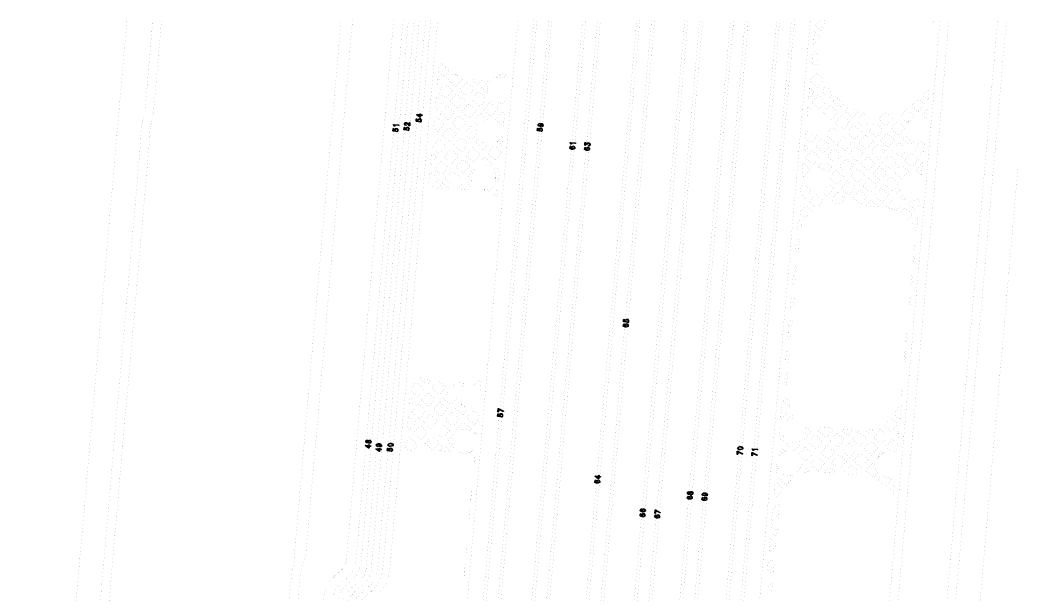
# Model space of a CAD drawing. Extents: x 388 to 686, y 182 to 393.
# Drawn here: x 542.76 to 572, y 337.43 to 354.24 of the extents above; entities that cross this region are included whole.
import ezdxf

# ---------------------------------------------------------------- set-up
doc = ezdxf.new("R2010")
doc.units = 0
doc.layers.add('c_area', color=1, linetype='Continuous')

# ---------------------------------------------------------------- blocks, each defined once
blk = doc.blocks.new('PAD_R1')
at = {"layer": 'c_area', "const_width": 0.5}
blk.add_lwpolyline([(0.25, 0, 1), (-0.25, 0, 1)], format="xyb", close=True, dxfattribs=at)

msp = doc.modelspace()

# ---------------------------------------------------------------- linework, layer by layer
at = {"layer": 'c_area'}
for p, q in [((554.424, 351.455), (554.469, 351.421)), ((552.92, 341.762), (552.965, 341.729)), ((553.23, 341.662), (553.275, 341.629)), ((559.653, 340.863), (559.698, 340.83))]:
    msp.add_line(p, q, dxfattribs=at)
at = {"layer": 'c_area', "const_width": 0.001}
for points in [[(542.756, 316.434), (542.756, 354.243), (571.999, 354.243), (571.999, 316.434)], [(555.647, 352.195), (555.877, 352.002), (556.069, 352.231), (555.84, 352.424)], [(555.01, 352.139), (555.24, 351.946), (555.432, 352.176), (555.203, 352.368)], [(555.994, 351.904), (556.223, 351.711), (556.416, 351.941), (556.186, 352.133)], [(555.357, 351.848), (555.586, 351.656), (555.779, 351.885), (555.549, 352.078)], [(556.34, 351.613), (556.569, 351.421), (556.762, 351.65), (556.532, 351.843)], [(565.95, 351.812), (566.18, 351.62), (566.372, 351.849), (566.143, 352.042)], [(555.066, 351.502), (555.295, 351.309), (555.488, 351.539), (555.259, 351.732)], [(555.703, 351.558), (555.932, 351.365), (556.125, 351.595), (555.896, 351.787)], [(556.686, 351.323), (556.916, 351.13), (556.923, 351.138), (556.953, 351.49), (556.879, 351.552)], [(554.874, 351.073), (555.005, 350.963), (555.198, 351.192), (554.968, 351.385), (554.894, 351.297)], [(555.412, 351.211), (555.642, 351.019), (555.835, 351.248), (555.605, 351.441)], [(566.643, 351.231), (566.872, 351.038), (567.065, 351.268), (566.835, 351.461)], [(567.28, 351.287), (567.509, 351.094), (567.702, 351.324), (567.472, 351.516)], [(567.626, 350.996), (567.855, 350.803), (568.048, 351.033), (567.819, 351.226)], [(568.263, 351.052), (568.493, 350.859), (568.685, 351.089), (568.455, 351.281)], [(555.122, 350.865), (555.351, 350.672), (555.544, 350.902), (555.314, 351.094)], [(566.989, 350.94), (567.219, 350.748), (567.411, 350.977), (567.182, 351.17)], [(567.972, 350.705), (568.202, 350.513), (568.395, 350.742), (568.165, 350.935)], [(554.831, 350.519), (555.061, 350.326), (555.253, 350.555), (555.024, 350.748)], [(555.468, 350.574), (555.697, 350.382), (555.89, 350.611), (555.661, 350.804)], [(566.061, 350.538), (566.291, 350.346), (566.484, 350.575), (566.254, 350.768)], [(566.698, 350.594), (566.928, 350.401), (567.121, 350.631), (566.891, 350.824)], [(567.335, 350.65), (567.565, 350.457), (567.757, 350.687), (567.528, 350.879)], [(568.319, 350.415), (568.548, 350.222), (568.741, 350.452), (568.511, 350.644)], [(555.177, 350.228), (555.407, 350.035), (555.599, 350.265), (555.37, 350.457)], [(555.814, 350.284), (556.044, 350.091), (556.237, 350.321), (556.007, 350.513)], [(556.451, 350.339), (556.681, 350.147), (556.854, 350.353), (556.857, 350.39), (556.644, 350.569)], [(565.771, 350.192), (566.001, 349.999), (566.193, 350.229), (565.963, 350.422)], [(566.408, 350.248), (566.637, 350.055), (566.83, 350.285), (566.6, 350.477)], [(567.045, 350.303), (567.274, 350.111), (567.467, 350.34), (567.238, 350.533)], [(567.682, 350.359), (567.911, 350.166), (568.104, 350.396), (567.874, 350.589)], [(568.665, 350.124), (568.895, 349.932), (569.087, 350.161), (568.858, 350.354)], [(554.887, 349.881), (555.116, 349.689), (555.309, 349.919), (555.08, 350.111)], [(555.524, 349.937), (555.753, 349.745), (555.946, 349.974), (555.716, 350.167)], [(566.754, 349.957), (566.984, 349.764), (567.176, 349.994), (566.947, 350.187)], [(567.391, 350.013), (567.621, 349.82), (567.813, 350.05), (567.584, 350.242)], [(568.028, 350.068), (568.258, 349.876), (568.45, 350.105), (568.221, 350.298)], [(554.73, 349.423), (554.826, 349.343), (555.018, 349.572), (554.789, 349.765), (554.756, 349.726)], [(555.233, 349.591), (555.463, 349.398), (555.655, 349.628), (555.426, 349.821)], [(566.464, 349.611), (566.693, 349.418), (566.886, 349.648), (566.656, 349.84)], [(567.1, 349.666), (567.33, 349.474), (567.523, 349.703), (567.293, 349.896)], [(567.737, 349.722), (567.967, 349.53), (568.16, 349.759), (567.93, 349.952)], [(568.374, 349.778), (568.604, 349.585), (568.797, 349.815), (568.567, 350.008)], [(555.579, 349.3), (555.585, 349.296), (555.941, 349.265), (556.002, 349.337), (555.772, 349.53)], [(566.81, 349.32), (567.04, 349.128), (567.232, 349.357), (567.002, 349.55)], [(567.447, 349.376), (567.676, 349.183), (567.869, 349.413), (567.64, 349.605)], [(568.084, 349.432), (568.313, 349.239), (568.506, 349.468), (568.276, 349.661)], [(566.519, 348.974), (566.63, 348.881), (566.819, 348.864), (566.942, 349.011), (566.712, 349.204)], [(567.156, 349.03), (567.386, 348.837), (567.578, 349.066), (567.349, 349.259)], [(567.793, 349.085), (568.023, 348.893), (568.215, 349.122), (567.986, 349.315)], [(567.554, 348.8), (567.918, 348.768), (567.925, 348.776), (567.695, 348.968)], [(565.331, 345.84), (565.407, 345.776), (565.413, 345.783), (565.444, 346.136), (565.37, 346.198), (565.361, 346.187)], [(554.201, 343.375), (554.4, 343.208), (554.592, 343.437), (554.363, 343.63), (554.207, 343.444)], [(554.807, 343.456), (555.037, 343.264), (555.229, 343.493), (555.021, 343.668), (554.987, 343.671)], [(554.517, 343.11), (554.746, 342.917), (554.939, 343.147), (554.709, 343.339)], [(555.153, 343.166), (555.383, 342.973), (555.576, 343.203), (555.346, 343.395)], [(554.863, 342.819), (555.092, 342.627), (555.285, 342.856), (555.055, 343.049)], [(554.226, 342.763), (554.455, 342.571), (554.648, 342.801), (554.419, 342.993)], [(555.209, 342.529), (555.439, 342.336), (555.631, 342.566), (555.402, 342.758)], [(555.846, 342.584), (556.076, 342.392), (556.168, 342.501), (556.184, 342.692), (556.039, 342.814)], [(554.572, 342.473), (554.802, 342.28), (554.995, 342.51), (554.765, 342.703)], [(554.282, 342.127), (554.511, 341.934), (554.704, 342.164), (554.474, 342.356)], [(554.919, 342.182), (555.148, 341.99), (555.341, 342.22), (555.111, 342.412)], [(566.149, 342.202), (566.379, 342.01), (566.571, 342.239), (566.51, 342.291), (566.243, 342.314)], [(567.132, 341.967), (567.362, 341.775), (567.555, 342.004), (567.325, 342.197)], [(567.769, 342.023), (567.999, 341.83), (568.192, 342.06), (567.962, 342.252)], [(554.628, 341.836), (554.857, 341.643), (555.05, 341.873), (554.821, 342.066)], [(565.858, 341.856), (566.088, 341.663), (566.281, 341.893), (566.051, 342.086)], [(566.495, 341.912), (566.725, 341.719), (566.918, 341.948), (566.688, 342.141)], [(567.479, 341.677), (567.708, 341.484), (567.901, 341.714), (567.671, 341.906)], [(568.116, 341.732), (568.345, 341.54), (568.468, 341.686), (568.48, 341.818), (568.308, 341.962)], [(565.568, 341.509), (565.797, 341.317), (565.99, 341.546), (565.76, 341.739)], [(566.205, 341.565), (566.434, 341.373), (566.627, 341.602), (566.397, 341.795)], [(566.842, 341.621), (567.071, 341.428), (567.264, 341.658), (567.034, 341.85)], [(565.914, 341.219), (566.144, 341.026), (566.336, 341.256), (566.107, 341.449)], [(566.551, 341.275), (566.781, 341.082), (566.973, 341.312), (566.744, 341.504)], [(567.188, 341.33), (567.418, 341.138), (567.61, 341.367), (567.381, 341.56)], [(566.314, 340.992), (566.678, 340.96), (566.683, 340.965), (566.453, 341.158)], [(566.897, 340.984), (566.955, 340.936), (567.228, 340.912), (567.32, 341.021), (567.09, 341.214)], [(564.85, 340.341), (564.926, 340.278), (565.118, 340.507), (564.889, 340.7), (564.881, 340.691)], [(564.658, 338.141), (564.802, 338.02), (564.832, 338.056), (564.859, 338.364), (564.765, 338.443), (564.675, 338.335)]]:
    msp.add_lwpolyline(points, close=True, dxfattribs=at)
for points in [[(543.058, 321.874), (545.89, 354.243), (546.648, 354.243), (546.418, 351.6, -0.064212), (546.416, 351.594), (546.4, 351.545), (546.399, 351.541), (546.397, 351.503), (546.32, 351.122), (546.292, 350.807), (546.299, 350.755), (545.637, 343.194), (545.607, 342.947), (545.496, 341.667), (545.498, 341.657, -0.069489), (545.498, 341.65), (545.491, 341.572, -0.079746), (545.482, 341.46), (545.285, 339.213, -0.079432), (545.275, 339.101), (545.15, 337.675, -0.099117), (545.138, 337.536), (545.063, 336.687, -0.02625)], [(545.315, 336.629), (545.763, 341.737), (545.76, 341.748, -0.084085), (545.759, 341.757), (545.845, 342.732), (545.877, 343.007), (546.556, 350.757), (546.555, 350.76), (546.549, 350.809), (546.573, 351.086), (546.653, 351.496), (546.668, 351.543), (546.669, 351.546), (546.905, 354.243), (552.164, 354.243), (550.768, 338.247), (550.744, 338.164), (550.722, 338.113), (550.721, 338.109), (549.803, 327.625, -0.159231)], [(550.05, 327.519), (550.969, 338.019), (551.13, 338.57), (552.501, 354.243), (553.702, 354.243), (552.321, 338.431, -0.188812), (552.174, 338.135), (552.002, 337.981, 0.040113), (551.87, 337.841, -0.073169), (551.861, 337.829, -0.07351), (551.852, 337.818, 0.00627), (551.834, 337.794), (551.832, 337.788), (551.828, 337.746, -0.131117), (551.824, 337.734, 0.062686), (551.694, 337.471, 0.063883), (551.644, 337.24)], [(551.939, 337.398, -0.124179), (552.19, 337.772), (552.36, 337.926, 0.189743), (552.6, 338.407), (553.985, 354.243), (554.138, 354.243), (552.752, 338.394, -0.189742), (552.462, 337.813), (552.291, 337.659, 0.128541), (552.078, 337.334, 0.06388)], [(552.198, 337.117, -0.166012), (552.419, 337.564), (552.57, 337.704, -0.016529), (552.674, 337.786, 0.147546), (552.871, 338.049, 0.064794), (552.899, 338.178), (554.304, 354.243), (554.457, 354.243), (553.051, 338.165, -0.065184), (553.014, 337.997, -0.147553), (552.764, 337.663, 0.016689), (552.667, 337.586), (552.527, 337.455, 0.165276), (552.349, 337.099)], [(553.215, 337.383, 0.191886), (553.589, 338.126), (554.998, 354.243), (557.347, 354.243), (555.1, 328.546, -0.07042)], [(555.992, 328.467), (558.246, 354.243), (558.336, 354.243), (556.081, 328.46, -0.073095)], [(556.954, 328.135), (559.241, 354.243), (559.331, 354.243), (557.044, 328.128, -0.024846)], [(557.384, 328.095), (559.674, 354.243), (559.764, 354.243), (557.473, 328.087, -0.024496)], [(558.461, 327.177), (560.828, 354.243), (560.918, 354.243), (558.551, 327.169, -0.053321)], [(558.891, 327.14), (561.261, 354.243), (561.351, 354.243, -0.000358), (561.348, 354.208), (558.98, 327.132, -0.053245)], [(559.495, 324.794), (559.531, 324.837, 0.013268), (559.565, 324.907, -0.025783), (559.567, 324.911, 0.085258), (559.724, 325.507), (562.237, 354.243), (562.327, 354.243, -0.00245), (562.303, 353.954), (559.814, 325.499, -0.086628), (559.645, 324.865, -0.013138), (559.608, 324.791, -0.054891), (559.603, 324.783), (559.522, 324.687), (559.529, 324.664), (559.534, 324.663), (559.441, 323.6), (559.087, 323.631)], [(561.159, 326.599), (563.574, 354.243), (563.665, 354.243, -0.002779), (563.636, 353.889), (561.249, 326.591, 0.037051)], [(561.589, 326.561), (564.007, 354.243), (564.097, 354.243, -0.00303), (564.065, 353.851), (561.678, 326.553, 0.036506)], [(562.588, 327.48), (564.928, 354.243), (565.018, 354.243), (562.678, 327.472, 0.203714), (563.457, 325.078, -0.034535), (563.461, 325.073, -0.003814), (563.497, 325.029), (563.612, 324.893, -0.17368), (563.739, 324.546, -0.103126), (563.736, 324.529), (563.728, 324.5, -0.36777), (563.745, 324.471), (563.713, 324.303, -0.053027), (563.711, 324.298)], [(566.236, 353.933, -0.043023), (566.372, 354.21), (566.333, 354.243)], [(566.333, 354.243), (569.43, 354.243, -0.012777), (569.477, 354.165), (569.488, 354.155), (569.56, 354.242), (569.56, 354.243), (569.713, 354.243), (569.641, 353.413, -0.104456), (569.645, 353.382), (567.179, 325.199)], [(567.384, 324.698), (569.933, 353.748), (569.929, 353.761, -0.094821), (569.928, 353.77), (569.969, 354.243), (571.401, 354.243), (571.332, 353.376, -0.075387), (571.33, 353.368), (571.326, 353.358), (568.943, 326.115)], [(569.22, 326.35), (571.561, 353.112, -0.087869), (571.563, 353.12), (571.568, 353.131), (571.657, 354.243), (571.999, 354.243), (571.999, 349.938), (571.729, 346.847, -0.188924), (571.721, 346.83, -0.029485), (571.709, 346.79, -0.113154), (571.719, 346.723), (569.337, 319.517, -0.406601)], [(566.004, 353.538), (566.013, 353.531), (566.166, 353.713, -0.009349), (566.183, 353.778), (566.036, 353.902)], [(556.285, 352.488, -0.052662), (555.989, 352.497)], [(556.458, 352.105, -0.072308), (556.443, 352.206, -0.178653), (556.528, 352.437), (556.477, 352.48), (556.284, 352.25)], [(566.241, 352.159), (566.47, 351.966), (566.569, 352.084, -0.042912), (566.385, 352.33)], [(569.394, 352.263, -0.041597), (569.205, 352.032)], [(556.964, 351.891, -0.121445), (556.799, 351.85, -0.028591), (556.758, 351.852)], [(567.327, 351.58, -0.043478), (567.042, 351.707), (566.933, 351.577)], [(556.9, 350.874), (556.825, 350.785, -0.092179), (556.746, 350.683)], [(555.998, 349.539, -0.059044), (555.988, 349.622, -0.186215), (556.08, 349.861), (556.063, 349.876), (555.87, 349.647)], [(554.987, 349.297, -0.080115), (555.277, 349.323), (555.32, 349.319)], [(568.43, 349.141), (568.66, 348.948), (568.712, 349.01, -0.236558), (568.551, 349.286)], [(556.619, 349.133, -0.039389), (556.741, 349.056)], [(565.523, 348.039), (565.531, 348.033), (565.638, 348.161, -0.035731), (565.686, 348.294), (565.555, 348.404)], [(568.856, 348.242, -0.023104), (568.895, 348.161), (569.025, 348.051)], [(554.802, 343.687), (554.797, 343.687, -0.08966), (554.483, 343.773), (554.461, 343.747)], [(556.272, 343.698, -0.037582), (556.146, 343.645), (556.081, 343.568)], [(556.081, 343.568), (556.101, 343.55, -0.119164), (556.229, 343.443), (556.249, 343.427)], [(568.594, 343.493), (568.574, 343.27, -0.012656), (568.568, 343.212)], [(565.11, 343.074), (565.34, 342.881), (565.344, 342.886, -0.079181), (565.227, 343.214)], [(568.544, 342.553), (568.576, 342.918), (568.543, 342.945), (568.442, 342.825, -0.031077), (568.366, 342.702)], [(565.22, 342.501, -0.164369), (565.435, 342.574, -0.02543), (565.471, 342.572)], [(565.777, 342.315, -0.069121), (565.791, 342.218, -0.180472), (565.704, 341.986)], [(567.777, 342.269, -0.053253), (567.536, 342.219)], [(556.06, 342.135, -0.095342), (556.125, 342.018)], [(564.946, 341.441), (564.969, 341.422, -0.226607), (565.211, 341.61)], [(556.033, 341.4, -0.0087), (556.057, 341.381, -0.253717), (556.067, 341.359), (556.056, 341.228), (556.056, 341.228)], [(567.825, 341.386), (567.852, 341.363, -0.22663), (568.094, 341.552)], [(564.904, 340.955), (564.992, 341.061, -0.146579), (564.93, 341.255), (564.93, 341.256)], [(565.641, 341.249, -0.226604), (565.499, 340.977)], [(565.714, 340.98, -0.051662), (565.915, 341.019)]]:
    msp.add_lwpolyline(points, format="xyb", dxfattribs=at)
for points in [[(551.416, 324.302), (551.509, 325.365), (551.514, 325.365, -0.030605), (551.53, 325.992), (552.491, 336.975, -0.073103), (552.531, 337.146, -0.091389), (552.684, 337.388, -0.047803), (552.854, 337.54, 0.042134), (552.965, 337.637, -0.030961), (552.972, 337.643, 0.194701), (553.234, 338.157), (554.641, 354.243), (554.794, 354.243), (553.386, 338.143, -0.194361), (553.073, 337.529, -0.041555), (552.944, 337.417, 0.047776), (552.796, 337.284, 0.091174), (552.673, 337.089, 0.072929), (552.643, 336.962), (551.682, 325.979, 0.018406), (551.664, 325.613), (551.794, 325.34), (551.863, 325.334), (551.77, 324.271)], [(552.81, 324.181), (552.903, 325.243), (552.915, 325.242, -0.105286), (552.922, 325.25), (553.205, 325.412, -0.117736), (553.633, 326.057), (554.887, 327.225, 0.028231), (555.054, 327.398), (555.335, 327.726, 0.0831), (555.406, 327.843, 0.072985), (555.562, 328.505), (557.813, 354.243), (557.903, 354.243), (555.652, 328.497, -0.072974), (555.489, 327.81, -0.083006), (555.403, 327.667), (555.122, 327.339, -0.028231), (554.948, 327.159), (553.694, 325.991, 0.115851), (553.293, 325.392), (553.261, 325.305), (553.252, 325.213), (553.258, 325.212), (553.165, 324.15)], [(559.784, 323.57), (559.877, 324.633), (559.881, 324.633, -0.144633), (559.885, 324.647), (559.999, 324.825, 0.074069), (560.154, 325.47), (562.669, 354.243), (562.759, 354.243, -0.002725), (562.733, 353.916), (560.244, 325.462, -0.068075), (560.103, 324.844), (560.221, 324.619, -0.165088), (560.224, 324.603), (560.231, 324.602), (560.139, 323.539)], [(563.018, 327.443), (565.361, 354.243), (565.451, 354.243), (563.108, 327.435, 0.198811), (563.748, 325.402), (563.942, 325.169, -0.173909), (564.171, 324.55), (564.173, 324.517, -0.310999), (564.201, 324.508), (564.397, 324.255, -0.192604), (564.402, 324.237), (564.415, 324.236), (564.322, 323.173), (563.968, 323.204), (564.061, 324.267), (564.064, 324.267, -0.025359), (564.065, 324.269), (564.096, 324.349), (564.081, 324.547, 0.174347), (563.873, 325.112), (563.679, 325.344, -0.153808), (563.018, 326.941, -0.043673)], [(565.956, 352.988), (566.068, 352.894), (566.139, 352.978, -0.02044), (566.12, 353.124, -0.017175), (566.114, 353.247), (566.031, 353.316), (565.979, 353.253)], [(555.018, 352.723), (555.184, 352.583), (555.337, 352.766, -0.022703), (555.239, 352.847, -0.030802), (555.118, 352.97), (555.031, 352.867)], [(556.624, 352.556), (556.654, 352.53, -0.105362), (556.799, 352.561, -0.086302), (556.919, 352.54), (556.997, 352.634), (556.923, 352.696, -0.058971)], [(555.301, 352.485), (555.53, 352.293), (555.723, 352.522), (555.638, 352.594, -0.034444), (555.465, 352.68)], [(565.908, 352.438), (566.124, 352.256), (566.305, 352.472, -0.006166), (566.286, 352.512), (566.087, 352.679), (565.91, 352.469)], [(566.587, 351.868), (566.816, 351.675), (566.91, 351.787, -0.041738), (566.676, 351.974)], [(568.845, 351.744), (569.074, 351.552), (569.266, 351.781), (569.094, 351.926, -0.04302)], [(565.812, 351.338), (565.827, 351.325, -0.222522), (566.045, 351.534), (565.852, 351.696), (565.842, 351.683)], [(566.299, 351.524, -0.156417), (566.463, 351.382), (566.526, 351.329), (566.718, 351.559), (566.489, 351.751)], [(568.553, 351.398), (568.754, 351.23, -0.128708), (568.896, 351.34), (568.976, 351.435), (568.746, 351.628)], [(556.049, 351.267), (556.207, 351.135, -0.231119), (556.47, 351.302), (556.472, 351.304), (556.242, 351.497)], [(567.917, 351.342), (568.146, 351.15), (568.339, 351.379), (568.19, 351.504, -0.021271), (568.038, 351.487)], [(555.759, 350.921), (555.988, 350.728), (556.155, 350.927, -0.015738), (556.154, 350.949, -0.021185), (556.155, 350.979), (555.951, 351.15)], [(565.763, 350.788), (565.945, 350.636), (566.119, 350.844, -0.22339), (565.861, 351.003), (565.773, 350.898)], [(566.352, 350.885), (566.582, 350.692), (566.774, 350.922), (566.545, 351.114), (566.472, 351.027, -0.10056), (566.381, 350.919)], [(556.105, 350.63), (556.335, 350.437), (556.468, 350.596, -0.223507), (556.211, 350.756)], [(568.609, 350.761), (568.839, 350.569), (568.928, 350.675, -0.22112), (568.707, 350.878)], [(568.956, 350.471), (569.185, 350.278), (569.224, 350.324), (569.25, 350.615), (569.168, 350.683, -0.035012), (569.121, 350.668)], [(556.161, 349.993), (556.21, 349.952, -0.097062), (556.344, 349.978, -0.119307), (556.506, 349.939), (556.583, 350.03), (556.353, 350.223)], [(566.135, 349.922, -0.225196), (566.4, 349.771), (566.539, 349.938), (566.31, 350.131)], [(556.624, 349.841, -0.167539), (556.699, 349.622, -0.053194), (556.691, 349.547), (556.736, 349.51), (556.785, 349.568), (556.809, 349.84), (556.7, 349.932)], [(556.322, 349.267), (556.379, 349.22, -0.026504), (556.472, 349.195), (556.639, 349.393), (556.625, 349.404, -0.231759), (556.344, 349.267, -0.015423)], [(565.619, 349.139), (565.766, 349.016), (565.958, 349.245, -0.132627), (565.816, 349.365), (565.729, 349.438), (565.636, 349.328)], [(566.216, 349.228), (566.402, 349.072), (566.595, 349.301), (566.438, 349.433, -0.223094)], [(565.882, 348.918), (566.086, 348.747, -0.023033), (566.166, 348.79), (566.304, 348.955), (566.075, 349.148)], [(568.139, 348.795), (568.212, 348.734, -0.056353), (568.419, 348.661), (568.562, 348.832), (568.332, 349.024)], [(568.777, 348.85), (569.006, 348.658), (569.087, 348.753), (569.105, 348.966), (569.072, 348.993, -0.121893), (568.906, 348.952, -0.029713), (568.864, 348.955)], [(565.592, 348.572), (565.759, 348.431, -0.075829), (565.957, 348.656), (565.784, 348.801)], [(568.553, 348.583, -0.077429), (568.77, 348.376), (568.908, 348.541), (568.679, 348.734)], [(555.444, 343.512), (555.615, 343.369, -0.22314), (555.839, 343.572), (555.805, 343.6, -0.004361), (555.79, 343.601), (555.537, 343.623)], [(555.5, 342.875), (555.729, 342.682), (555.895, 342.88, -0.222869), (555.641, 343.044)], [(555.556, 342.238), (555.595, 342.205, -0.144006), (555.788, 342.261, -0.109555), (555.938, 342.228), (555.978, 342.275), (555.748, 342.468)], [(568.06, 342.369), (568.289, 342.177), (568.482, 342.406), (568.27, 342.584, -0.039537), (568.136, 342.46)], [(564.994, 341.991), (565.105, 341.898), (565.173, 341.979, -0.187079), (565.08, 342.218, -0.059449), (565.09, 342.302), (565.068, 342.32), (565.018, 342.261)], [(554.056, 341.725), (554.187, 341.615, -0.022107), (554.264, 341.64), (554.413, 341.817), (554.184, 342.01), (554.069, 341.874)], [(555.265, 341.892), (555.494, 341.699), (555.497, 341.702, -0.153943), (555.432, 341.906, -0.142275), (555.488, 342.096), (555.458, 342.122)], [(565.222, 341.8), (565.451, 341.607), (565.644, 341.837), (565.578, 341.893, -0.103373), (565.435, 341.863, -0.099748), (565.298, 341.891)], [(555.625, 341.59), (555.649, 341.57, -0.073744), (555.903, 341.482), (556.033, 341.638), (556.028, 341.643, -0.187101), (555.788, 341.55, -0.11985)], [(567.535, 341.04), (567.764, 340.847), (567.886, 340.992, -0.155271), (567.815, 341.195), (567.727, 341.269)], [(564.987, 340.817), (565.21, 340.63, -0.047164), (565.336, 340.767), (565.409, 340.854), (565.341, 340.911, -0.039114), (565.286, 340.906, -0.135257), (565.104, 340.957)], [(567.892, 340.762, -0.07719), (568.125, 340.573), (568.303, 340.786), (568.224, 340.853, -0.037435), (568.171, 340.849, -0.125067), (568.001, 340.892)]]:
    msp.add_lwpolyline(points, format="xyb", close=True, dxfattribs=at)
for points in [[(563.563, 327.365), (565.913, 354.243), (566.219, 354.243)], [(566.219, 354.243), (566.073, 354.069), (566.236, 353.933)], [(566.036, 353.902), (566.004, 353.538)], [(554.985, 352.346), (555.086, 352.466), (555.002, 352.537)], [(555.002, 352.537), (554.985, 352.346)], [(555.989, 352.497), (556.167, 352.348), (556.285, 352.488)], [(556.284, 352.25), (556.458, 352.105)], [(565.865, 351.948), (566.026, 352.14), (565.891, 352.253)], [(565.891, 352.253), (565.865, 351.948)], [(566.385, 352.33), (566.241, 352.159)], [(569.362, 351.9), (569.394, 352.263)], [(554.922, 351.623), (554.949, 351.6), (555.142, 351.83), (554.954, 351.987)], [(554.954, 351.987), (554.922, 351.623)], [(556.758, 351.852), (556.86, 351.767), (556.964, 351.891)], [(569.205, 352.032), (569.362, 351.9)], [(566.933, 351.577), (567.163, 351.385), (567.327, 351.58)], [(569.338, 351.63), (569.191, 351.454)], [(569.314, 351.35), (569.338, 351.63)], [(569.191, 351.454), (569.314, 351.35)], [(556.746, 350.683), (556.874, 350.575)], [(556.874, 350.575), (556.9, 350.874)], [(565.728, 350.378), (565.847, 350.52), (565.747, 350.603)], [(565.747, 350.603), (565.728, 350.378)], [(554.779, 349.99), (554.963, 350.209), (554.81, 350.338)], [(554.81, 350.338), (554.779, 349.99)], [(569.201, 350.06), (569.011, 349.834)], [(569.17, 349.701), (569.201, 350.06)], [(565.667, 349.689), (565.71, 349.653), (565.903, 349.883), (565.699, 350.053)], [(565.699, 350.053), (565.667, 349.689)], [(569.011, 349.834), (569.17, 349.701)], [(555.32, 349.319), (555.135, 349.474), (554.987, 349.297)], [(555.87, 349.647), (555.998, 349.539)], [(556.741, 349.056), (556.761, 349.29), (556.755, 349.295), (556.619, 349.133)], [(568.551, 349.286), (568.43, 349.141)], [(565.555, 348.404), (565.523, 348.039)], [(569.025, 348.051), (569.057, 348.416), (569.025, 348.443), (568.856, 348.242)], [(565.556, 347.421), (565.588, 347.785), (565.549, 347.818), (565.498, 347.757), (565.475, 347.489)], [(565.475, 347.489), (565.556, 347.421)], [(568.995, 347.704), (568.958, 347.66), (568.946, 347.528)], [(568.946, 347.528), (568.977, 347.502)], [(568.977, 347.502), (568.995, 347.704)], [(568.912, 347.139), (568.949, 347.183), (568.961, 347.316), (568.93, 347.342)], [(568.93, 347.342), (568.912, 347.139)], [(565.527, 347.088), (565.43, 346.972), (565.427, 346.939)], [(565.427, 346.939), (565.508, 346.871)], [(565.508, 346.871), (565.527, 347.088)], [(565.384, 346.451), (565.482, 346.568), (565.492, 346.686), (565.411, 346.754)], [(565.411, 346.754), (565.384, 346.451)], [(568.882, 346.792), (568.85, 346.428)], [(568.881, 346.402), (568.913, 346.766), (568.882, 346.792)], [(568.85, 346.428), (568.881, 346.402)], [(568.857, 346.134), (568.821, 346.09), (568.802, 345.878)], [(568.833, 345.852), (568.857, 346.134)], [(568.802, 345.878), (568.833, 345.852)], [(565.39, 345.518), (565.292, 345.402), (565.283, 345.29)], [(565.364, 345.221), (565.39, 345.518)], [(565.247, 344.881), (565.345, 344.998), (565.348, 345.036), (565.266, 345.105)], [(565.266, 345.105), (565.247, 344.881)], [(565.283, 345.29), (565.364, 345.221)], [(568.707, 344.784), (568.743, 344.828), (568.768, 345.117), (568.738, 345.143)], [(568.738, 345.143), (568.707, 344.784)], [(565.187, 344.19), (565.228, 344.155), (565.276, 344.212), (565.3, 344.486), (565.218, 344.554)], [(565.218, 344.554), (565.187, 344.19)], [(568.72, 344.563), (568.683, 344.52), (568.658, 344.228)], [(568.688, 344.203), (568.72, 344.563)], [(568.658, 344.228), (568.688, 344.203)], [(565.22, 343.572), (565.252, 343.936), (565.247, 343.941), (565.155, 343.831), (565.138, 343.64)], [(554.461, 343.747), (554.69, 343.554), (554.802, 343.687)], [(556.249, 343.427), (556.272, 343.698)], [(565.138, 343.64), (565.22, 343.572)], [(568.568, 343.212), (568.606, 343.257), (568.624, 343.467), (568.594, 343.493)], [(554.161, 342.923), (554.302, 343.091), (554.184, 343.19)], [(554.184, 343.19), (554.161, 342.923)], [(565.227, 343.214), (565.11, 343.074)], [(565.042, 342.541), (565.049, 342.535), (565.242, 342.765), (565.074, 342.905)], [(565.074, 342.905), (565.042, 342.541)], [(554.104, 342.275), (554.165, 342.225), (554.357, 342.454), (554.136, 342.64)], [(554.136, 342.64), (554.104, 342.275)], [(565.471, 342.572), (565.359, 342.667), (565.22, 342.501)], [(568.366, 342.702), (568.544, 342.553)], [(556.125, 342.018), (556.136, 342.142), (556.094, 342.177), (556.06, 342.135)], [(565.704, 341.986), (565.742, 341.954), (565.934, 342.184), (565.777, 342.315)], [(567.158, 342.234), (566.793, 342.266), (566.786, 342.258)], [(566.786, 342.258), (567.016, 342.065), (567.158, 342.234)], [(567.536, 342.219), (567.653, 342.121), (567.777, 342.269)], [(568.514, 342.207), (568.406, 342.079)], [(568.496, 342.003), (568.514, 342.207)], [(568.406, 342.079), (568.496, 342.003)], [(555.378, 341.598), (555.167, 341.775), (555.043, 341.627)], [(555.043, 341.627), (555.378, 341.598)], [(565.211, 341.61), (565.124, 341.683), (564.949, 341.475), (564.946, 341.441)], [(568.094, 341.552), (568.018, 341.616), (567.825, 341.386)], [(556.076, 341.452), (556.033, 341.4)], [(556.056, 341.228), (556.076, 341.452)], [(564.93, 341.256), (564.904, 340.955)], [(565.499, 340.977), (565.507, 340.971), (565.699, 341.2), (565.641, 341.249)], [(565.915, 341.019), (565.816, 341.102), (565.714, 340.98)], [(555.961, 340.145), (555.962, 340.146), (555.992, 340.492), (555.991, 340.493)], [(555.991, 340.493), (555.961, 340.145)], [(568.376, 340.636), (568.227, 340.459)], [(568.227, 340.459), (568.352, 340.354)], [(568.352, 340.354), (568.376, 340.636)], [(555.912, 339.578), (555.938, 339.881)], [(555.938, 339.881), (555.938, 339.88), (555.912, 339.579)], [(564.971, 339.649), (565.003, 340.014), (564.945, 340.063), (564.812, 339.905), (564.802, 339.791)], [(555.912, 339.579), (555.912, 339.578)], [(564.766, 339.384), (564.883, 339.524), (564.786, 339.606)], [(564.786, 339.606), (564.766, 339.384)], [(564.802, 339.791), (564.971, 339.649)], [(564.946, 339.361), (564.808, 339.196)], [(564.923, 339.099), (564.946, 339.361)], [(564.706, 338.691), (564.746, 338.657), (564.901, 338.841), (564.907, 338.914), (564.738, 339.056)], [(564.738, 339.056), (564.706, 338.691)], [(564.808, 339.196), (564.923, 339.099)], [(555.824, 338.575), (555.824, 338.575), (555.848, 338.843), (555.847, 338.843)], [(555.847, 338.843), (555.824, 338.575)], [(555.768, 337.929), (555.8, 338.293), (555.799, 338.294)], [(555.799, 338.294), (555.767, 337.929)], [(555.767, 337.929), (555.768, 337.929)], [(564.809, 337.791), (564.628, 337.576)], [(564.779, 337.45), (564.809, 337.791)], [(564.628, 337.576), (564.779, 337.45)]]:
    msp.add_lwpolyline(points, dxfattribs=at)
at = {"layer": 'c_area'}
for points in [[(554.018, 351.19, -0.534515), (554.072, 351.241, -0.132414), (554.157, 351.171)], [(554.157, 351.171), (554.162, 351.229, -1), (554.182, 351.227), (554.175, 351.148, -0.64638), (554.157, 351.142), (554.097, 351.204, 0.340909), (554.039, 351.208)], [(554.363, 351.284), (554.368, 351.34, -1), (554.388, 351.339), (554.384, 351.291), (554.414, 351.285, -0.524286), (554.463, 351.353)], [(554.492, 351.326, 0.81799), (554.439, 351.279, -0.74017), (554.43, 351.262), (554.371, 351.273, -0.393799), (554.363, 351.284)], [(554.488, 351.252, -1), (554.482, 351.271, 0.637786), (554.492, 351.326)], [(553.682, 350.999), (553.687, 351.056, -1), (553.707, 351.054), (553.703, 351.006), (553.733, 351.001, -0.524286), (553.783, 351.069)], [(553.812, 351.042, 0.81799), (553.758, 350.994, -0.74017), (553.75, 350.977), (553.69, 350.988, -0.393799), (553.682, 350.999)], [(553.7, 351.165, -0.702059), (553.708, 351.182), (553.848, 351.17, -1), (553.846, 351.15), (553.733, 351.159)], [(553.74, 351.145, -1.522805), (553.717, 351.147), (553.7, 351.165)], [(553.733, 351.159, -0.068164), (553.735, 351.157), (553.74, 351.145)], [(553.807, 350.967, -1), (553.801, 350.986, 0.637786), (553.812, 351.042)], [(554.004, 351.034), (554.009, 351.09, -1), (554.029, 351.089), (554.025, 351.041), (554.054, 351.035, -0.524286), (554.104, 351.103)], [(554.133, 351.076, 0.81799), (554.08, 351.029, -0.74017), (554.071, 351.012), (554.012, 351.023, -0.393799), (554.004, 351.034)], [(554.058, 351.154, -0.325947), (554.019, 351.185, -0.138049), (554.018, 351.19)], [(554.039, 351.208, 0.570425), (554.06, 351.174, -1), (554.058, 351.154)], [(554.129, 351.002, -1), (554.123, 351.021, 0.637786), (554.133, 351.076)], [(557.913, 351.01), (557.918, 351.066, -1), (557.938, 351.065), (557.934, 351.017), (557.963, 351.011, -0.524286), (558.013, 351.079)], [(558.042, 351.052, 0.81799), (557.989, 351.005, -0.74017), (557.98, 350.988), (557.921, 350.999, -0.393799), (557.913, 351.01)], [(557.927, 351.172, -0.378825), (558.023, 351.213, -0.576902), (558.077, 351.132, -0.206029), (558.071, 351.127), (558.057, 351.122)], [(558.028, 351.191, -0.596338), (557.983, 351.123, -0.359643), (557.928, 351.168, -0.09536), (557.927, 351.172)], [(558.038, 350.978, -1), (558.032, 350.997, 0.637786), (558.042, 351.052)], [(558.057, 351.122, -1.487087), (558.061, 351.145, 0.775698), (558.028, 351.191)], [(558.879, 350.639, -0.702059), (558.887, 350.656), (559.026, 350.644, -1), (559.024, 350.624), (558.912, 350.634)], [(559.303, 350.581), (559.308, 350.643, -0.601967), (559.325, 350.651), (559.36, 350.623, -1.208788), (559.442, 350.554)], [(559.023, 350.488, -0.423278), (558.869, 350.481), (558.864, 350.498, -0.09536), (558.863, 350.502)], [(558.919, 350.62, -1.522805), (558.896, 350.622), (558.879, 350.639)], [(558.893, 350.543, -1.486959), (558.889, 350.521, 0.775149), (558.923, 350.474)], [(558.912, 350.634, -0.068164), (558.913, 350.632), (558.919, 350.62)], [(559.453, 350.456, -0.423278), (559.299, 350.449), (559.294, 350.466, -0.09536), (559.293, 350.47)], [(559.327, 350.624), (559.323, 350.579, -1), (559.303, 350.581)], [(559.323, 350.511, -1.486959), (559.319, 350.489, 0.775149), (559.353, 350.442)], [(559.432, 350.624, 0.372984), (559.38, 350.617), (559.379, 350.603, -0.601967), (559.362, 350.596), (559.327, 350.624)], [(559.442, 350.554), (559.428, 350.549, -1), (559.422, 350.568, 0.63777), (559.432, 350.624)], [(560.438, 345.409), (560.443, 345.466, -1), (560.463, 345.464), (560.459, 345.416), (560.489, 345.411, -0.524464), (560.539, 345.479)], [(560.568, 345.452, 0.818535), (560.515, 345.404, -0.73811), (560.506, 345.387), (560.446, 345.398, -0.393076), (560.438, 345.409)], [(560.563, 345.377, -1), (560.557, 345.396, 0.63777), (560.568, 345.452)], [(560.588, 345.284, -0.423278), (560.434, 345.277), (560.429, 345.294, -0.09536), (560.429, 345.298)], [(560.458, 345.339, -1.486959), (560.455, 345.317, 0.775149), (560.488, 345.27)], [(556.759, 342.771), (556.766, 342.85, -0.540044), (556.781, 342.859), (556.915, 342.79, -1), (556.906, 342.772), (556.785, 342.834)], [(556.785, 342.834), (556.779, 342.769, -1), (556.759, 342.771)], [(556.748, 342.643), (556.753, 342.7, -1), (556.773, 342.698), (556.769, 342.65), (556.799, 342.645, -0.524286), (556.849, 342.713)], [(556.878, 342.686, 0.81799), (556.824, 342.638, -0.74017), (556.816, 342.621), (556.756, 342.632, -0.393799), (556.748, 342.643)], [(556.873, 342.611, -1), (556.867, 342.63, 0.637786), (556.878, 342.686)], [(552.885, 341.887, -0.774388), (552.957, 341.921, -1.436215), (553.005, 341.838)], [(553.005, 341.838, -0.274006), (552.952, 341.864, -0.647061), (552.886, 341.883, -0.098633), (552.885, 341.887)], [(552.941, 341.907, 0.610601), (552.907, 341.906), (552.905, 341.887)], [(553.196, 341.793, -0.372532), (553.29, 341.835, -0.584135), (553.346, 341.753, -0.206029), (553.34, 341.748), (553.326, 341.743)], [(553.296, 341.812, -0.596674), (553.251, 341.744, -0.35903), (553.196, 341.789, -0.099314), (553.196, 341.793)], [(553.326, 341.743, -1.486868), (553.33, 341.766, 0.77584), (553.296, 341.812)], [(553.519, 341.635), (553.524, 341.691, -1), (553.544, 341.69), (553.54, 341.642), (553.57, 341.636, -0.524286), (553.619, 341.704)], [(553.648, 341.677, 0.81799), (553.595, 341.63, -0.74017), (553.586, 341.613), (553.527, 341.624, -0.393799), (553.519, 341.635)], [(553.533, 341.797, -0.383371), (553.629, 341.844, -0.474052), (553.692, 341.779)], [(553.692, 341.779, -0.403157), (553.539, 341.776), (553.534, 341.793, -0.09769), (553.533, 341.797)], [(553.644, 341.603, -1), (553.638, 341.622, 0.637786), (553.648, 341.677)], [(563.766, 341.526), (563.773, 341.606, -0.540044), (563.788, 341.614), (563.922, 341.545, -1), (563.913, 341.527), (563.792, 341.589)], [(563.792, 341.589), (563.786, 341.524, -1), (563.766, 341.526)], [(563.781, 341.7, -0.383371), (563.877, 341.747, -0.474052), (563.94, 341.682)], [(563.94, 341.682, -0.403157), (563.787, 341.679), (563.782, 341.696, -0.09769), (563.781, 341.7)], [(564.196, 341.489), (564.203, 341.568, -0.540044), (564.217, 341.576), (564.352, 341.507, -1), (564.343, 341.49), (564.221, 341.552)], [(564.215, 341.666, -0.702059), (564.223, 341.683), (564.362, 341.671, -1), (564.36, 341.651), (564.248, 341.661)], [(564.255, 341.646, -1.522805), (564.232, 341.648), (564.215, 341.666)], [(564.248, 341.661, -0.068164), (564.249, 341.658), (564.255, 341.646)], [(564.221, 341.552), (564.216, 341.487, -1), (564.196, 341.489)], [(559.755, 340.707, -0.423278), (559.601, 340.7), (559.596, 340.717, -0.09536), (559.595, 340.721)], [(559.625, 340.762, -1.486959), (559.621, 340.739, 0.775149), (559.655, 340.693)], [(562.314, 340.382, -0.775811), (562.386, 340.415, -1.434665), (562.433, 340.332)], [(562.37, 340.401, 0.611517), (562.336, 340.401), (562.334, 340.381)], [(562.462, 340.24, -0.423278), (562.308, 340.232), (562.303, 340.25, -0.09536), (562.303, 340.253)], [(562.433, 340.332, -0.274808), (562.381, 340.358, -0.647176), (562.314, 340.378, -0.098375), (562.314, 340.382)], [(562.333, 340.294, -1.486959), (562.329, 340.272, 0.775149), (562.362, 340.225)], [(562.892, 340.202, -0.423278), (562.738, 340.195), (562.733, 340.212, -0.09536), (562.732, 340.216)], [(562.744, 340.35, -0.378825), (562.84, 340.391, -0.576902), (562.894, 340.31, -0.206029), (562.888, 340.305), (562.874, 340.3)], [(562.845, 340.369, -0.596338), (562.8, 340.301, -0.359643), (562.745, 340.346, -0.09536), (562.744, 340.35)], [(562.762, 340.257, -1.486959), (562.759, 340.235, 0.775149), (562.792, 340.188)], [(562.874, 340.3, -1.487087), (562.878, 340.323, 0.775698), (562.845, 340.369)], [(561.091, 339.866, -0.42186), (560.937, 339.858), (560.932, 339.876, -0.096467), (560.931, 339.88)], [(560.961, 339.921, -1.487087), (560.958, 339.898, 0.775673), (560.991, 339.852)], [(561.357, 339.802), (561.364, 339.882, -0.540044), (561.379, 339.89), (561.513, 339.821, -1), (561.504, 339.803), (561.383, 339.865)], [(561.383, 339.865), (561.377, 339.801, -1), (561.357, 339.802)], [(561.079, 339.726, -0.423278), (560.925, 339.719), (560.92, 339.736, -0.09536), (560.919, 339.74)], [(560.949, 339.781, -1.486959), (560.945, 339.759, 0.775149), (560.979, 339.712)], [(561.508, 339.689, -0.423278), (561.354, 339.682), (561.349, 339.699, -0.09536), (561.349, 339.703)], [(561.378, 339.744, -1.486959), (561.375, 339.722, 0.775149), (561.408, 339.675)]]:
    msp.add_lwpolyline(points, format="xyb", dxfattribs=at)
for points in [[(554.383, 351.46, -0.763735), (554.39, 351.478), (554.473, 351.47), (554.475, 351.489, -1), (554.495, 351.487), (554.493, 351.469), (554.529, 351.465, -1), (554.528, 351.445), (554.491, 351.449), (554.487, 351.402, -0.591614), (554.471, 351.395)], [(552.88, 341.767, -0.763592), (552.887, 341.785), (552.969, 341.778), (552.971, 341.796, -1), (552.991, 341.795), (552.989, 341.776), (553.026, 341.773, -1), (553.024, 341.753), (552.988, 341.756), (552.984, 341.709, -0.591614), (552.968, 341.702)], [(553.19, 341.667, -0.763592), (553.197, 341.685), (553.28, 341.678), (553.281, 341.696, -1), (553.301, 341.695), (553.3, 341.676), (553.336, 341.673, -1), (553.334, 341.653), (553.298, 341.656), (553.294, 341.609, -0.591614), (553.278, 341.602)], [(553.553, 341.797), (553.557, 341.784, 0.272401), (553.667, 341.775, 0.312174), (553.67, 341.807, 0.272411), (553.56, 341.816), (553.554, 341.804)], [(563.801, 341.7), (563.805, 341.687, 0.272401), (563.915, 341.678, 0.312174), (563.918, 341.709, 0.272411), (563.808, 341.719), (563.802, 341.707)], [(559.613, 340.868, -0.763735), (559.62, 340.886), (559.703, 340.879), (559.704, 340.897, -1), (559.724, 340.896), (559.723, 340.877), (559.759, 340.874, -1), (559.758, 340.854), (559.721, 340.857), (559.717, 340.811, -0.591614), (559.701, 340.803)]]:
    msp.add_lwpolyline(points, format="xyb", close=True, dxfattribs=at)
for points in [[(554.469, 351.421), (554.471, 351.45), (554.424, 351.455)], [(552.965, 341.729), (552.968, 341.758), (552.92, 341.762)], [(553.275, 341.629), (553.278, 341.658), (553.23, 341.662)], [(559.698, 340.83), (559.701, 340.859), (559.653, 340.863)]]:
    msp.add_lwpolyline(points, dxfattribs=at)
for centre, radius in [((557.981, 351.169), 0.0301), ((558.97, 350.496), 0.0301), ((559.4, 350.464), 0.0301), ((560.535, 345.292), 0.0301), ((552.996, 341.889), 0.0307), ((553.249, 341.791), 0.0301), ((559.702, 340.715), 0.0301), ((562.424, 340.383), 0.0307), ((562.409, 340.247), 0.0301), ((562.798, 340.348), 0.0301), ((562.839, 340.21), 0.0301), ((561.038, 339.873), 0.0301), ((561.026, 339.734), 0.0301), ((561.455, 339.697), 0.0301)]:
    msp.add_circle(centre, radius, dxfattribs=at)
for centre, radius, start, end in [((554.469, 351.301), 0.0526, 291.5265, 95.7785), ((553.788, 351.016), 0.0526, 291.5265, 95.7785), ((554.11, 351.051), 0.0526, 291.5265, 95.7785), ((558.019, 351.027), 0.0526, 291.5265, 95.7785), ((558.902, 350.505), 0.0393, 103.9662, 184.0731), ((558.964, 350.496), 0.0466, 85.0368, 208.4364), ((558.972, 350.492), 0.051, 356.0674, 94.5518), ((559.333, 350.473), 0.0393, 103.9662, 184.0731), ((559.394, 350.464), 0.0466, 85.0368, 208.4364), ((559.402, 350.46), 0.051, 356.0674, 94.5518), ((560.544, 345.426), 0.0526, 291.5206, 95.779), ((560.468, 345.301), 0.0393, 103.9662, 184.0731), ((560.529, 345.292), 0.0466, 85.0368, 208.4364), ((560.537, 345.288), 0.051, 356.0674, 94.5518), ((556.854, 342.66), 0.0526, 291.5265, 95.7785), ((552.925, 341.894), 0.0208, 199.1207, 38.2532), ((553.625, 341.652), 0.0526, 291.5265, 95.7785), ((559.634, 340.723), 0.0393, 103.9662, 184.0731), ((559.696, 340.715), 0.0466, 85.0368, 208.4364), ((559.704, 340.71), 0.051, 356.0674, 94.5518), ((562.342, 340.256), 0.0393, 103.9662, 184.0731), ((562.354, 340.388), 0.0208, 199.1153, 38.2329), ((562.403, 340.247), 0.0466, 85.0368, 208.4364), ((562.411, 340.243), 0.051, 356.0674, 94.5518), ((562.772, 340.219), 0.0393, 103.9662, 184.0731), ((562.833, 340.21), 0.0466, 85.0368, 208.4364), ((562.841, 340.206), 0.051, 356.0674, 94.5518), ((560.971, 339.882), 0.0394, 104.0759, 183.9218), ((561.032, 339.874), 0.0467, 85.1141, 208.3553), ((561.04, 339.869), 0.051, 356.0088, 94.5682), ((560.958, 339.743), 0.0393, 103.9662, 184.0731), ((561.02, 339.734), 0.0466, 85.0368, 208.4364), ((561.028, 339.73), 0.051, 356.0674, 94.5518), ((561.388, 339.706), 0.0393, 103.9662, 184.0731), ((561.449, 339.697), 0.0466, 85.0368, 208.4364), ((561.457, 339.693), 0.051, 356.0674, 94.5518)]:
    msp.add_arc(centre, radius, start, end, dxfattribs=at)

# ---------------------------------------------------------------- block references
at = {"layer": 'c_area', "xscale": 0.001, "yscale": 0.001}
for p in [(566.219, 354.243), (566.219, 354.243), (566.333, 354.243), (566.333, 354.243), (566.036, 353.902), (566.036, 353.902), (566.236, 353.933), (566.236, 353.933), (566.004, 353.538), (566.004, 353.538), (555.002, 352.537), (555.002, 352.537), (555.989, 352.497), (555.989, 352.497), (556.285, 352.488), (556.285, 352.488), (554.985, 352.346), (554.985, 352.346), (556.284, 352.25), (556.284, 352.25), (556.458, 352.105), (556.458, 352.105), (565.891, 352.253), (565.891, 352.253), (566.241, 352.159), (566.241, 352.159), (566.385, 352.33), (566.385, 352.33), (569.394, 352.263), (569.394, 352.263), (554.954, 351.987), (554.954, 351.987), (556.758, 351.852), (556.758, 351.852), (556.964, 351.891), (556.964, 351.891), (565.865, 351.948), (565.865, 351.948), (569.205, 352.032), (569.205, 352.032), (569.362, 351.9), (569.362, 351.9), (554.922, 351.623), (554.922, 351.623), (566.933, 351.577), (566.933, 351.577), (567.327, 351.58), (567.327, 351.58), (569.338, 351.63), (569.338, 351.63), (569.191, 351.454), (569.191, 351.454), (569.314, 351.35), (569.314, 351.35), (556.746, 350.683), (556.746, 350.683), (556.9, 350.874), (556.9, 350.874), (556.874, 350.575), (556.874, 350.575), (565.728, 350.378), (565.728, 350.378), (565.747, 350.603), (565.747, 350.603), (554.81, 350.338), (554.81, 350.338), (569.201, 350.06), (569.201, 350.06), (554.779, 349.99), (554.779, 349.99), (565.699, 350.053), (565.699, 350.053), (569.011, 349.834), (569.011, 349.834), (555.87, 349.647), (555.87, 349.647), (555.998, 349.539), (555.998, 349.539), (565.667, 349.689), (565.667, 349.689), (569.17, 349.701), (569.17, 349.701), (554.987, 349.297), (554.987, 349.297), (555.32, 349.319), (555.32, 349.319), (568.551, 349.286), (568.551, 349.286), (556.619, 349.133), (556.619, 349.133), (556.741, 349.056), (556.741, 349.056), (568.43, 349.141), (568.43, 349.141), (565.555, 348.404), (565.555, 348.404), (565.523, 348.039), (565.523, 348.039), (568.856, 348.242), (568.856, 348.242), (569.025, 348.051), (569.025, 348.051), (565.475, 347.489), (565.475, 347.489), (568.946, 347.528), (568.946, 347.528), (568.977, 347.502), (568.977, 347.502), (568.995, 347.704), (568.995, 347.704), (565.556, 347.421), (565.556, 347.421), (568.912, 347.139), (568.912, 347.139), (568.93, 347.342), (568.93, 347.342), (565.427, 346.939), (565.427, 346.939), (565.508, 346.871), (565.508, 346.871), (565.527, 347.088), (565.527, 347.088), (565.411, 346.754), (565.411, 346.754), (568.882, 346.792), (568.882, 346.792), (565.384, 346.451), (565.384, 346.451), (568.85, 346.428), (568.85, 346.428), (568.881, 346.402), (568.881, 346.402), (568.857, 346.134), (568.857, 346.134), (568.802, 345.878), (568.802, 345.878), (568.833, 345.852), (568.833, 345.852), (565.39, 345.518), (565.39, 345.518), (565.266, 345.105), (565.266, 345.105), (565.283, 345.29), (565.283, 345.29), (565.364, 345.221), (565.364, 345.221), (568.738, 345.143), (568.738, 345.143), (565.247, 344.881), (565.247, 344.881), (565.218, 344.554), (565.218, 344.554), (568.707, 344.784), (568.707, 344.784), (568.72, 344.563), (568.72, 344.563), (568.658, 344.228), (568.658, 344.228), (565.187, 344.19), (565.187, 344.19), (568.688, 344.203), (568.688, 344.203), (554.461, 343.747), (554.461, 343.747), (554.802, 343.687), (554.802, 343.687), (556.272, 343.698), (556.272, 343.698), (565.138, 343.64), (565.138, 343.64), (556.081, 343.568), (556.081, 343.568), (556.249, 343.427), (556.249, 343.427), (565.22, 343.572), (565.22, 343.572), (568.594, 343.493), (568.594, 343.493), (554.184, 343.19), (554.184, 343.19), (565.11, 343.074), (565.11, 343.074), (565.227, 343.214), (565.227, 343.214), (568.568, 343.212), (568.568, 343.212), (554.161, 342.923), (554.161, 342.923), (565.074, 342.905), (565.074, 342.905), (554.136, 342.64), (554.136, 342.64), (565.042, 342.541), (565.042, 342.541), (565.22, 342.501), (565.22, 342.501), (565.471, 342.572), (565.471, 342.572), (568.366, 342.702), (568.366, 342.702), (568.544, 342.553), (568.544, 342.553), (554.104, 342.275), (554.104, 342.275), (565.777, 342.315), (565.777, 342.315), (566.786, 342.258), (566.786, 342.258), (567.158, 342.234), (567.158, 342.234), (567.536, 342.219), (567.536, 342.219), (567.777, 342.269), (567.777, 342.269), (568.514, 342.207), (568.514, 342.207), (556.06, 342.135), (556.06, 342.135), (556.125, 342.018), (556.125, 342.018), (565.704, 341.986), (565.704, 341.986), (568.406, 342.079), (568.406, 342.079), (568.496, 342.003), (568.496, 342.003), (555.043, 341.627), (555.043, 341.627), (555.378, 341.598), (555.378, 341.598), (565.211, 341.61), (565.211, 341.61), (556.033, 341.4), (556.033, 341.4), (556.076, 341.452), (556.076, 341.452), (564.946, 341.441), (564.946, 341.441), (567.825, 341.386), (567.825, 341.386), (568.094, 341.552), (568.094, 341.552), (556.056, 341.228), (556.056, 341.228), (564.93, 341.256), (564.93, 341.256), (565.641, 341.249), (565.641, 341.249), (565.915, 341.019), (565.915, 341.019), (564.904, 340.955), (564.904, 340.955), (565.499, 340.977), (565.499, 340.977), (565.714, 340.98), (565.714, 340.98), (555.991, 340.493), (555.991, 340.493), (568.227, 340.459), (568.227, 340.459), (568.376, 340.636), (568.376, 340.636), (555.961, 340.145), (555.961, 340.145), (568.352, 340.354), (568.352, 340.354), (555.938, 339.881), (555.938, 339.881), (555.912, 339.579), (555.912, 339.578), (555.912, 339.578), (555.912, 339.579), (564.786, 339.606), (564.786, 339.606), (564.802, 339.791), (564.802, 339.791), (564.971, 339.649), (564.971, 339.649), (564.766, 339.384), (564.766, 339.384), (564.946, 339.361), (564.946, 339.361), (564.738, 339.056), (564.738, 339.056), (564.808, 339.196), (564.808, 339.196), (564.923, 339.099), (564.923, 339.099), (555.847, 338.843), (555.847, 338.843), (564.706, 338.691), (564.706, 338.691), (555.824, 338.575), (555.824, 338.575), (555.799, 338.294), (555.799, 338.294), (555.767, 337.929), (555.768, 337.929), (555.768, 337.929), (555.767, 337.929), (564.809, 337.791), (564.809, 337.791), (564.628, 337.576), (564.628, 337.576), (564.779, 337.45), (564.779, 337.45)]:
    msp.add_blockref('PAD_R1', p, dxfattribs=at)

doc.saveas('drawing.dxf')
